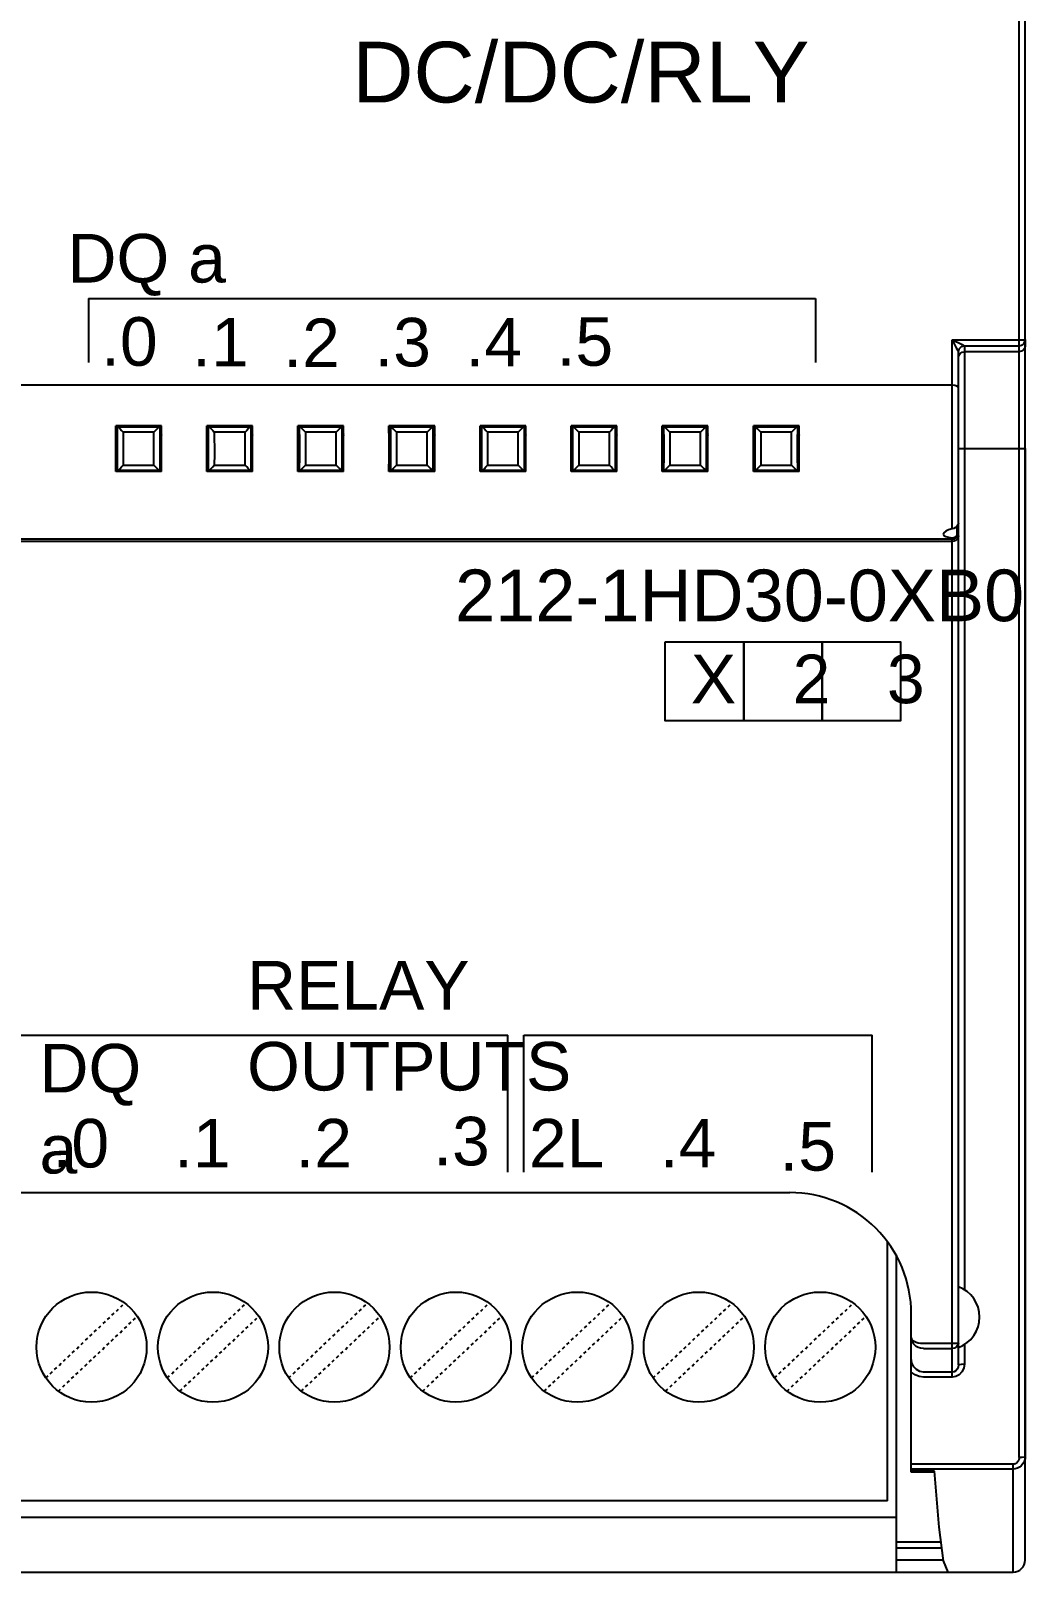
# Model space of a CAD drawing. Header units: inches. Extents: x 57 to 2760, y -193 to 2149.
# Drawn here: x 447.2 to 480, y 1772.8 to 1823.6 of the extents above; entities that cross this region are included whole.
import ezdxf

# ---------------------------------------------------------------- set-up
doc = ezdxf.new("R2010")
doc.units = ezdxf.units.IN
doc.header["$MEASUREMENT"] = 0
doc.linetypes.add('DOT', pattern=[0.2, 0.1, -0.1])
doc.styles.get("Standard").update_dxf_attribs({"font": 'arial.ttf'})

msp = doc.modelspace()

# ---------------------------------------------------------------- linework, layer by layer
at = {"color": 7, "linetype": 'Continuous'}
for p, q in [((479.97114, 1773.19462), (479.97114, 1872.39462)), ((479.77114, 1776.56641), (479.77114, 1869.02283)), ((477.57114, 1813.37762), (479.77114, 1813.37762)), ((477.57114, 1813.37762), (477.64829, 1813.33912)), ((477.57114, 1813.37762), (477.70357, 1813.11395)), ((477.57114, 1807.14898), (477.57114, 1813.37762)), ((477.64829, 1813.33912), (477.80264, 1813.26268)), ((477.70357, 1813.11395), (477.75103, 1813.02046)), ((477.75103, 1813.02046), (477.76374, 1812.9958)), ((477.80264, 1813.26268), (477.8915, 1813.21923)), ((477.8915, 1813.21923), (477.93092, 1813.20026)), ((477.96871, 1813.18286), (479.77114, 1813.18286)), ((477.97114, 1813.179), (477.97114, 1782.09265)), ((479.9602, 1813.31712), (479.97114, 1813.3821)), ((479.97114, 1813.3821), (479.97114, 1813.18168)), ((477.77114, 1807.35159), (477.77114, 1812.97977)), ((477.77114, 1807.04377), (477.77114, 1812.97977)), ((479.77114, 1812.98244), (477.97114, 1812.98244)), ((477.57114, 1811.87849), (445.12114, 1811.87849)), ((451.52449, 1810.54797), (450.01779, 1810.54797)), ((450.01779, 1810.54797), (450.06438, 1810.50138)), ((450.06438, 1810.50138), (450.10823, 1810.5006)), ((451.43405, 1810.5006), (450.10823, 1810.5006)), ((451.43405, 1810.5006), (451.4779, 1810.50138)), ((451.52449, 1810.54797), (451.4779, 1810.50138)), ((454.52449, 1810.54797), (453.01779, 1810.54797)), ((453.06438, 1810.50138), (453.01779, 1810.54797)), ((453.06438, 1810.50138), (453.10823, 1810.5006)), ((454.43405, 1810.5006), (453.10823, 1810.5006)), ((454.43405, 1810.5006), (454.4779, 1810.50138)), ((454.4779, 1810.50138), (454.52449, 1810.54797)), ((457.52449, 1810.54797), (456.01779, 1810.54797)), ((456.06438, 1810.50138), (456.01779, 1810.54797)), ((456.06438, 1810.50138), (456.10823, 1810.5006)), ((457.43405, 1810.5006), (456.10823, 1810.5006)), ((457.43405, 1810.5006), (457.4779, 1810.50138)), ((457.4779, 1810.50138), (457.52449, 1810.54797)), ((460.52449, 1810.54797), (459.01779, 1810.54797)), ((459.06438, 1810.50138), (459.01779, 1810.54797)), ((459.06438, 1810.50138), (459.10823, 1810.5006)), ((460.43405, 1810.5006), (459.10823, 1810.5006)), ((460.43405, 1810.5006), (460.4779, 1810.50138)), ((460.4779, 1810.50138), (460.52449, 1810.54797)), ((463.52449, 1810.54797), (462.01779, 1810.54797)), ((462.06438, 1810.50138), (462.01779, 1810.54797)), ((462.06438, 1810.50138), (462.10823, 1810.5006)), ((463.43405, 1810.5006), (462.10823, 1810.5006)), ((463.43405, 1810.5006), (463.4779, 1810.50138)), ((463.4779, 1810.50138), (463.52449, 1810.54797)), ((466.52449, 1810.54797), (465.01779, 1810.54797)), ((465.06438, 1810.50138), (465.01779, 1810.54797)), ((465.06438, 1810.50138), (465.10823, 1810.5006)), ((466.43405, 1810.5006), (465.10823, 1810.5006)), ((466.43405, 1810.5006), (466.4779, 1810.50138)), ((466.4779, 1810.50138), (466.52449, 1810.54797)), ((469.52449, 1810.54797), (468.01779, 1810.54797)), ((468.06438, 1810.50138), (468.01779, 1810.54797)), ((468.06438, 1810.50138), (468.10823, 1810.5006)), ((469.43405, 1810.5006), (468.10823, 1810.5006)), ((469.43405, 1810.5006), (469.4779, 1810.50138)), ((469.4779, 1810.50138), (469.52449, 1810.54797)), ((472.52449, 1810.54797), (471.01779, 1810.54797)), ((471.06438, 1810.50138), (471.01779, 1810.54797)), ((471.06438, 1810.50138), (471.10823, 1810.5006)), ((472.43405, 1810.5006), (471.10823, 1810.5006)), ((472.43405, 1810.5006), (472.4779, 1810.50138)), ((472.4779, 1810.50138), (472.52449, 1810.54797)), ((451.27715, 1810.33677), (450.26513, 1810.33677)), ((451.49709, 1810.07042), (451.49607, 1809.95021)), ((451.52378, 1810.3099), (451.50425, 1810.29457)), ((451.50425, 1810.29457), (451.52352, 1810.2227)), ((453.03803, 1810.29457), (453.01876, 1810.2227)), ((453.04568, 1810.02323), (453.04433, 1810.13353)), ((453.04646, 1809.89626), (453.04568, 1810.02323)), ((454.27715, 1810.33677), (453.26513, 1810.33677)), ((454.49709, 1810.07042), (454.49607, 1809.95021)), ((454.52378, 1810.3099), (454.50425, 1810.29457)), ((454.50425, 1810.29457), (454.52352, 1810.2227)), ((456.03803, 1810.29457), (456.01876, 1810.2227)), ((456.04568, 1810.02323), (456.04433, 1810.13353)), ((456.04646, 1809.89626), (456.04568, 1810.02323)), ((457.27715, 1810.33677), (456.26513, 1810.33677)), ((457.49709, 1810.07042), (457.49607, 1809.95021)), ((457.52378, 1810.3099), (457.50425, 1810.29457)), ((457.50425, 1810.29457), (457.52352, 1810.2227)), ((459.03803, 1810.29457), (459.01876, 1810.2227)), ((459.04568, 1810.02323), (459.04433, 1810.13353)), ((459.04646, 1809.89626), (459.04568, 1810.02323)), ((460.27715, 1810.33677), (459.26513, 1810.33677)), ((460.49709, 1810.07042), (460.49607, 1809.95021)), ((460.52378, 1810.3099), (460.50425, 1810.29457)), ((460.50425, 1810.29457), (460.52352, 1810.2227)), ((462.03803, 1810.29457), (462.01876, 1810.2227)), ((462.04568, 1810.02323), (462.04433, 1810.13353)), ((462.04646, 1809.89626), (462.04568, 1810.02323)), ((463.27715, 1810.33677), (462.26513, 1810.33677)), ((463.49709, 1810.07042), (463.49607, 1809.95021)), ((463.52378, 1810.3099), (463.50425, 1810.29457)), ((463.50425, 1810.29457), (463.52352, 1810.2227)), ((465.03803, 1810.29457), (465.01876, 1810.2227)), ((465.04568, 1810.02323), (465.04433, 1810.13353)), ((465.04646, 1809.89626), (465.04568, 1810.02323)), ((466.27715, 1810.33677), (465.26513, 1810.33677)), ((466.49709, 1810.07042), (466.49607, 1809.95021)), ((466.52378, 1810.3099), (466.50425, 1810.29457)), ((466.50425, 1810.29457), (466.52352, 1810.2227)), ((468.03803, 1810.29457), (468.01876, 1810.2227)), ((468.04568, 1810.02323), (468.04433, 1810.13353)), ((468.04646, 1809.89626), (468.04568, 1810.02323)), ((469.27715, 1810.33677), (468.26513, 1810.33677)), ((469.49709, 1810.07042), (469.49607, 1809.95021)), ((469.52378, 1810.3099), (469.50425, 1810.29457)), ((469.50425, 1810.29457), (469.52352, 1810.2227)), ((471.03803, 1810.29457), (471.01876, 1810.2227)), ((471.04568, 1810.02323), (471.04433, 1810.13353)), ((471.04646, 1809.89626), (471.04568, 1810.02323)), ((472.27715, 1810.33677), (471.26513, 1810.33677)), ((472.52378, 1810.3099), (472.50425, 1810.29457)), ((472.50425, 1810.29457), (472.52352, 1810.2227)), ((451.49607, 1809.95021), (451.49565, 1809.81894)), ((451.49565, 1809.81894), (451.49585, 1809.68611)), ((451.49585, 1809.68611), (451.49665, 1809.56094)), ((451.49665, 1809.56094), (451.498, 1809.45226)), ((453.04509, 1809.51018), (453.04616, 1809.63028)), ((453.04616, 1809.63028), (453.04662, 1809.76211)), ((453.04662, 1809.76211), (453.04646, 1809.89626)), ((454.49607, 1809.95021), (454.49565, 1809.81894)), ((454.49565, 1809.81894), (454.49585, 1809.68611)), ((454.49585, 1809.68611), (454.49665, 1809.56094)), ((454.49665, 1809.56094), (454.498, 1809.45226)), ((456.04509, 1809.51018), (456.04616, 1809.63028)), ((456.04616, 1809.63028), (456.04662, 1809.76211)), ((456.04662, 1809.76211), (456.04646, 1809.89626)), ((457.49607, 1809.95021), (457.49565, 1809.81894)), ((457.49565, 1809.81894), (457.49585, 1809.68611)), ((457.49585, 1809.68611), (457.49665, 1809.56094)), ((457.49665, 1809.56094), (457.498, 1809.45226)), ((459.04509, 1809.51018), (459.04616, 1809.63028)), ((459.04616, 1809.63028), (459.04662, 1809.76211)), ((459.04662, 1809.76211), (459.04646, 1809.89626)), ((460.49607, 1809.95021), (460.49565, 1809.81894)), ((460.49565, 1809.81894), (460.49585, 1809.68611)), ((460.49585, 1809.68611), (460.49665, 1809.56094)), ((460.49665, 1809.56094), (460.498, 1809.45226)), ((462.04509, 1809.51018), (462.04616, 1809.63028)), ((462.04616, 1809.63028), (462.04662, 1809.76211)), ((462.04662, 1809.76211), (462.04646, 1809.89626)), ((463.49607, 1809.95021), (463.49565, 1809.81894)), ((463.49565, 1809.81894), (463.49585, 1809.68611)), ((463.49585, 1809.68611), (463.49665, 1809.56094)), ((463.49665, 1809.56094), (463.498, 1809.45226)), ((465.04509, 1809.51018), (465.04616, 1809.63028)), ((465.04616, 1809.63028), (465.04662, 1809.76211)), ((465.04662, 1809.76211), (465.04646, 1809.89626)), ((466.49607, 1809.95021), (466.49565, 1809.81894)), ((466.49565, 1809.81894), (466.49585, 1809.68611)), ((466.49585, 1809.68611), (466.49665, 1809.56094)), ((466.49665, 1809.56094), (466.498, 1809.45226)), ((468.04509, 1809.51018), (468.04616, 1809.63028)), ((468.04616, 1809.63028), (468.04662, 1809.76211)), ((468.04662, 1809.76211), (468.04646, 1809.89626)), ((469.49607, 1809.95021), (469.49565, 1809.81894)), ((469.49565, 1809.81894), (469.49585, 1809.68611)), ((469.49585, 1809.68611), (469.49665, 1809.56094)), ((469.49665, 1809.56094), (469.498, 1809.45226)), ((471.04509, 1809.51018), (471.04616, 1809.63028)), ((471.04616, 1809.63028), (471.04662, 1809.76211)), ((471.04662, 1809.76211), (471.04646, 1809.89626)), ((472.49565, 1809.81894), (472.49585, 1809.68611)), ((472.49585, 1809.68611), (472.49665, 1809.56094)), ((472.49665, 1809.56094), (472.498, 1809.45226)), ((477.77114, 1809.79462), (479.97114, 1809.79462)), ((479.97114, 1809.79462), (479.97114, 1776.59967)), ((450.01779, 1809.04127), (450.06438, 1809.08786)), ((451.52449, 1809.04127), (450.01779, 1809.04127)), ((450.10822, 1809.08864), (450.06438, 1809.08786)), ((450.10822, 1809.08864), (451.43406, 1809.08864)), ((450.26513, 1809.25247), (451.27715, 1809.25247)), ((451.4779, 1809.08786), (451.43406, 1809.08864)), ((451.52449, 1809.04127), (451.4779, 1809.08786)), ((451.50425, 1809.29467), (451.52352, 1809.36654)), ((453.06438, 1809.08786), (453.01779, 1809.04127)), ((454.52449, 1809.04127), (453.01779, 1809.04127)), ((453.0185, 1809.27934), (453.03803, 1809.29467)), ((453.03803, 1809.29467), (453.01876, 1809.36654)), ((453.10822, 1809.08864), (453.06438, 1809.08786)), ((453.10822, 1809.08864), (454.43406, 1809.08864)), ((453.26513, 1809.25247), (454.27715, 1809.25247)), ((454.4779, 1809.08786), (454.43406, 1809.08864)), ((454.4779, 1809.08786), (454.52449, 1809.04127)), ((454.50425, 1809.29467), (454.52352, 1809.36654)), ((456.06438, 1809.08786), (456.01779, 1809.04127)), ((457.52449, 1809.04127), (456.01779, 1809.04127)), ((456.0185, 1809.27934), (456.03803, 1809.29467)), ((456.03803, 1809.29467), (456.01876, 1809.36654)), ((456.10822, 1809.08864), (456.06438, 1809.08786)), ((456.10822, 1809.08864), (457.43406, 1809.08864)), ((456.26513, 1809.25247), (457.27715, 1809.25247)), ((457.4779, 1809.08786), (457.43406, 1809.08864)), ((457.4779, 1809.08786), (457.52449, 1809.04127)), ((457.50425, 1809.29467), (457.52352, 1809.36654)), ((459.06438, 1809.08786), (459.01779, 1809.04127)), ((460.52449, 1809.04127), (459.01779, 1809.04127)), ((459.0185, 1809.27934), (459.03803, 1809.29467)), ((459.03803, 1809.29467), (459.01876, 1809.36654)), ((459.10822, 1809.08864), (459.06438, 1809.08786)), ((459.10822, 1809.08864), (460.43406, 1809.08864)), ((459.26513, 1809.25247), (460.27715, 1809.25247)), ((460.4779, 1809.08786), (460.43406, 1809.08864)), ((460.4779, 1809.08786), (460.52449, 1809.04127)), ((460.50425, 1809.29467), (460.52352, 1809.36654)), ((462.06438, 1809.08786), (462.01779, 1809.04127)), ((463.52449, 1809.04127), (462.01779, 1809.04127)), ((462.0185, 1809.27934), (462.03803, 1809.29467)), ((462.03803, 1809.29467), (462.01876, 1809.36654)), ((462.10822, 1809.08864), (462.06438, 1809.08786)), ((462.10822, 1809.08864), (463.43406, 1809.08864)), ((462.26513, 1809.25247), (463.27715, 1809.25247)), ((463.4779, 1809.08786), (463.43406, 1809.08864)), ((463.4779, 1809.08786), (463.52449, 1809.04127)), ((463.50425, 1809.29467), (463.52352, 1809.36654)), ((465.06438, 1809.08786), (465.01779, 1809.04127)), ((466.52449, 1809.04127), (465.01779, 1809.04127)), ((465.0185, 1809.27934), (465.03803, 1809.29467)), ((465.03803, 1809.29467), (465.01876, 1809.36654)), ((465.10822, 1809.08864), (465.06438, 1809.08786)), ((465.10822, 1809.08864), (466.43406, 1809.08864)), ((465.26513, 1809.25247), (466.27715, 1809.25247)), ((466.4779, 1809.08786), (466.43406, 1809.08864)), ((466.4779, 1809.08786), (466.52449, 1809.04127)), ((466.50425, 1809.29467), (466.52352, 1809.36654)), ((468.06438, 1809.08786), (468.01779, 1809.04127)), ((469.52449, 1809.04127), (468.01779, 1809.04127)), ((468.0185, 1809.27934), (468.03803, 1809.29467)), ((468.03803, 1809.29467), (468.01876, 1809.36654)), ((468.10822, 1809.08864), (468.06438, 1809.08786)), ((468.10822, 1809.08864), (469.43406, 1809.08864)), ((468.26513, 1809.25247), (469.27715, 1809.25247)), ((469.4779, 1809.08786), (469.43406, 1809.08864)), ((469.4779, 1809.08786), (469.52449, 1809.04127)), ((469.50425, 1809.29467), (469.52352, 1809.36654)), ((471.06438, 1809.08786), (471.01779, 1809.04127)), ((472.52449, 1809.04127), (471.01779, 1809.04127)), ((471.0185, 1809.27934), (471.03803, 1809.29467)), ((471.03803, 1809.29467), (471.01876, 1809.36654)), ((471.10822, 1809.08864), (471.06438, 1809.08786)), ((471.10822, 1809.08864), (472.43406, 1809.08864)), ((471.26513, 1809.25247), (472.27715, 1809.25247)), ((472.4779, 1809.08786), (472.43406, 1809.08864)), ((472.4779, 1809.08786), (472.52449, 1809.04127)), ((472.50425, 1809.29467), (472.52352, 1809.36654)), ((477.72114, 1807.22572), (477.72114, 1806.9179)), ((477.72114, 1806.9179), (477.75824, 1806.97653)), ((477.75592, 1806.92903), (477.77114, 1807.00527)), ((477.75824, 1806.97653), (477.77114, 1807.04377)), ((477.77114, 1779.62196), (477.77114, 1807.00527)), ((477.57114, 1806.80604), (445.12114, 1806.80604)), ((477.57114, 1806.73864), (445.12114, 1806.73864)), ((477.57114, 1779.22064), (477.57114, 1806.85877)), ((446.22114, 1785.29462), (472.22111, 1785.29462)), ((475.43114, 1775.14462), (475.43114, 1783.68123)), ((475.72114, 1783.23111), (475.72114, 1772.79462)), ((476.22114, 1776.09161), (476.22114, 1781.29462)), ((476.62114, 1780.33179), (477.57114, 1780.33179)), ((476.62114, 1780.15894), (477.57114, 1780.15894)), ((477.97114, 1780.29659), (477.97114, 1779.65211)), ((477.57114, 1779.38322), (476.62114, 1779.38322)), ((477.57114, 1779.22064), (476.62114, 1779.22064)), ((479.57114, 1776.3493), (476.22114, 1776.3493)), ((479.57112, 1776.18957), (476.22114, 1776.18957)), ((476.98956, 1776.1182), (476.22114, 1776.1182)), ((476.99314, 1776.09161), (476.22114, 1776.09161)), ((477.13647, 1774.27635), (476.98956, 1776.1182)), ((479.57114, 1772.79462), (479.57114, 1776.3493)), ((475.43114, 1775.14462), (442.52114, 1775.14462)), ((442.72114, 1774.60462), (475.72114, 1774.60462)), ((475.72114, 1773.79462), (477.20115, 1773.79462)), ((475.72114, 1773.59462), (477.22801, 1773.59462)), ((477.28172, 1773.19462), (475.72114, 1773.19462)), ((390.37114, 1772.79462), (479.57114, 1772.79462))]:
    msp.add_line(p, q, dxfattribs=at)
for p, q in [((449.12071, 1814.74008), (473.05981, 1814.74008)), ((449.12071, 1814.74008), (449.12071, 1812.62405)), ((473.05981, 1814.74008), (473.05981, 1812.62405)), ((443.46139, 1790.48261), (462.93614, 1790.48261)), ((462.93614, 1785.96903), (462.93614, 1790.48261)), ((463.46139, 1790.48261), (474.93614, 1790.48261)), ((463.46139, 1785.96903), (463.46139, 1790.48261)), ((474.93614, 1785.96903), (474.93614, 1790.48261))]:
    msp.add_line(p, q)
at = {"linetype": 'DOT'}
for p, q in [((447.71529, 1779.19139), (450.31437, 1781.65344)), ((451.71529, 1779.19139), (454.31437, 1781.65344)), ((455.71529, 1779.19139), (458.31437, 1781.65344)), ((459.71529, 1779.19139), (462.31437, 1781.65344)), ((463.71529, 1779.19139), (466.31437, 1781.65344)), ((467.71529, 1779.19139), (470.31437, 1781.65344)), ((471.71529, 1779.19139), (474.31437, 1781.65344)), ((448.12791, 1778.7558), (450.72699, 1781.21785)), ((452.12791, 1778.7558), (454.72699, 1781.21785)), ((456.12791, 1778.7558), (458.72699, 1781.21785)), ((460.12791, 1778.7558), (462.72699, 1781.21785)), ((464.12791, 1778.7558), (466.72699, 1781.21785)), ((468.12791, 1778.7558), (470.72699, 1781.21785)), ((472.12791, 1778.7558), (474.72699, 1781.21785))]:
    msp.add_line(p, q, dxfattribs=at)
at = {"color": 7, "linetype": 'Continuous'}
for points in [[(477.76993, 1812.98414), (477.79736, 1813.08299), (477.87001, 1813.15563), (477.96871, 1813.18287)], [(477.77114, 1812.97977), (477.79793, 1813.07939), (477.87114, 1813.15231), (477.97114, 1813.179)], [(477.93092, 1813.20026), (477.94531, 1813.19345), (477.95633, 1813.18832), (477.96404, 1813.18484), (477.96871, 1813.18286)], [(477.96871, 1813.18286), (477.97053, 1813.18096), (477.97114, 1813.179)], [(479.77114, 1813.37762), (479.84816, 1813.37796), (479.91388, 1813.37896), (479.95654, 1813.38042), (479.97114, 1813.3821)], [(479.77114, 1813.18286), (479.81144, 1813.18695), (479.85374, 1813.20065), (479.89543, 1813.226), (479.93266, 1813.2646), (479.9602, 1813.31712)], [(479.97114, 1813.18168), (479.95592, 1813.10544), (479.91256, 1813.0408), (479.84768, 1812.99761), (479.77114, 1812.98244)], [(477.76374, 1812.9958), (477.76759, 1812.98846), (477.76993, 1812.98414)], [(477.76993, 1812.98414), (477.77084, 1812.98194), (477.77114, 1812.97977)], [(477.77114, 1812.7832), (477.78636, 1812.85945), (477.82972, 1812.92409)], [(477.82972, 1812.92409), (477.8946, 1812.96728), (477.97114, 1812.98244)], [(477.77114, 1811.79818), (477.75724, 1811.82801), (477.71595, 1811.85394), (477.65108, 1811.87193), (477.57114, 1811.87849)], [(450.01779, 1809.04127), (450.01928, 1809.5409), (450.01928, 1810.04798), (450.01779, 1810.54797)], [(450.06438, 1810.50138), (450.06579, 1810.03173), (450.06579, 1809.55779), (450.06438, 1809.08786)], [(450.10823, 1810.5006), (450.15878, 1810.44626), (450.21113, 1810.39166), (450.26513, 1810.33677)], [(451.43405, 1810.5006), (451.3835, 1810.44626), (451.33115, 1810.39166), (451.27715, 1810.33677)], [(451.4779, 1809.08786), (451.47649, 1809.55779), (451.47649, 1810.03173), (451.4779, 1810.50138)], [(451.52449, 1809.04127), (451.523, 1809.5409), (451.523, 1810.04798), (451.52449, 1810.54797)], [(453.01779, 1809.04127), (453.01928, 1809.5409), (453.01928, 1810.04798), (453.01779, 1810.54797)], [(453.06438, 1810.50138), (453.06579, 1810.03173), (453.06579, 1809.55779), (453.06438, 1809.08786)], [(453.10823, 1810.5006), (453.15878, 1810.44626), (453.21112, 1810.39167), (453.26513, 1810.33677)], [(454.43405, 1810.5006), (454.3835, 1810.44626), (454.33116, 1810.39167), (454.27715, 1810.33677)], [(454.4779, 1809.08786), (454.47649, 1809.55779), (454.47649, 1810.03173), (454.4779, 1810.50138)], [(454.52449, 1809.04127), (454.523, 1809.5409), (454.523, 1810.04798), (454.52449, 1810.54797)], [(456.01779, 1809.04127), (456.01928, 1809.5409), (456.01928, 1810.04798), (456.01779, 1810.54797)], [(456.06438, 1810.50138), (456.06579, 1810.03173), (456.06579, 1809.55779), (456.06438, 1809.08786)], [(456.10823, 1810.5006), (456.15877, 1810.44627), (456.21112, 1810.39167), (456.26513, 1810.33677)], [(457.43405, 1810.5006), (457.38351, 1810.44627), (457.33116, 1810.39167), (457.27715, 1810.33677)], [(457.4779, 1809.08786), (457.47649, 1809.55779), (457.47649, 1810.03173), (457.4779, 1810.50138)], [(457.52449, 1809.04127), (457.523, 1809.5409), (457.523, 1810.04798), (457.52449, 1810.54797)], [(459.01779, 1809.04127), (459.01928, 1809.5409), (459.01928, 1810.04798), (459.01779, 1810.54797)], [(459.06438, 1810.50138), (459.06579, 1810.03173), (459.06579, 1809.55779), (459.06438, 1809.08786)], [(459.10823, 1810.5006), (459.15876, 1810.44628), (459.21111, 1810.39168), (459.26513, 1810.33677)], [(460.43405, 1810.5006), (460.38352, 1810.44628), (460.33117, 1810.39168), (460.27715, 1810.33677)], [(460.4779, 1809.08786), (460.47649, 1809.55779), (460.47649, 1810.03173), (460.4779, 1810.50138)], [(460.52449, 1809.04127), (460.523, 1809.5409), (460.523, 1810.04798), (460.52449, 1810.54797)], [(462.01779, 1809.04127), (462.01928, 1809.5409), (462.01928, 1810.04798), (462.01779, 1810.54797)], [(462.06438, 1810.50138), (462.06579, 1810.03173), (462.06579, 1809.55779), (462.06438, 1809.08786)], [(462.10823, 1810.5006), (462.15875, 1810.44629), (462.2111, 1810.39169), (462.26513, 1810.33677)], [(463.43405, 1810.5006), (463.38353, 1810.44629), (463.33118, 1810.39169), (463.27715, 1810.33677)], [(463.4779, 1809.08786), (463.47649, 1809.55779), (463.47649, 1810.03173), (463.4779, 1810.50138)], [(463.52449, 1809.04127), (463.523, 1809.5409), (463.523, 1810.04798), (463.52449, 1810.54797)], [(465.01779, 1809.04127), (465.01928, 1809.5409), (465.01928, 1810.04798), (465.01779, 1810.54797)], [(465.06438, 1810.50138), (465.06579, 1810.03173), (465.06579, 1809.55779), (465.06438, 1809.08786)], [(465.10823, 1810.5006), (465.15874, 1810.4463), (465.21108, 1810.3917), (465.26513, 1810.33677)], [(466.43405, 1810.5006), (466.38354, 1810.4463), (466.33119, 1810.3917), (466.27715, 1810.33677)], [(466.4779, 1809.08786), (466.47649, 1809.55779), (466.47649, 1810.03173), (466.4779, 1810.50138)], [(466.52449, 1809.04127), (466.523, 1809.5409), (466.523, 1810.04798), (466.52449, 1810.54797)], [(468.01779, 1809.04127), (468.01928, 1809.5409), (468.01928, 1810.04798), (468.01779, 1810.54797)], [(468.06438, 1810.50138), (468.06579, 1810.03173), (468.06579, 1809.55779), (468.06438, 1809.08786)], [(468.10823, 1810.5006), (468.15873, 1810.44631), (468.21107, 1810.39172), (468.26513, 1810.33677)], [(469.43405, 1810.5006), (469.38355, 1810.44631), (469.33121, 1810.39172), (469.27715, 1810.33677)], [(469.4779, 1809.08786), (469.47649, 1809.55779), (469.47649, 1810.03173), (469.4779, 1810.50138)], [(469.52449, 1809.04127), (469.523, 1809.5409), (469.523, 1810.04798), (469.52449, 1810.54797)], [(471.01779, 1809.04127), (471.01928, 1809.5409), (471.01928, 1810.04798), (471.01779, 1810.54797)], [(471.06438, 1810.50138), (471.06579, 1810.03173), (471.06579, 1809.55779), (471.06438, 1809.08786)], [(471.10823, 1810.5006), (471.15872, 1810.44632), (471.21106, 1810.39173), (471.26513, 1810.33677)], [(472.43405, 1810.5006), (472.38356, 1810.44632), (472.33122, 1810.39173), (472.27715, 1810.33677)], [(472.4779, 1809.08786), (472.47649, 1809.55779), (472.47649, 1810.03173), (472.4779, 1810.50138)], [(472.52449, 1809.04127), (472.523, 1809.5409), (472.523, 1810.04798), (472.52449, 1810.54797)], [(450.26519, 1810.33677), (450.2658, 1809.61338), (450.26519, 1809.25247)], [(451.27709, 1809.25247), (451.27648, 1809.97584), (451.27709, 1810.33677)], [(451.50425, 1810.29457), (451.50288, 1810.28729), (451.50165, 1810.26986), (451.50054, 1810.24409), (451.49953, 1810.2107), (451.49861, 1810.17033), (451.49709, 1810.07042)], [(453.04433, 1810.13353), (453.04348, 1810.17976), (453.04253, 1810.21901), (453.04149, 1810.2507), (453.04038, 1810.27423), (453.03922, 1810.289), (453.03803, 1810.29457)], [(453.26519, 1810.33677), (453.2658, 1809.61338), (453.26519, 1809.25247)], [(454.27709, 1809.25247), (454.27648, 1809.97584), (454.27709, 1810.33677)], [(454.50425, 1810.29457), (454.50288, 1810.28729), (454.50165, 1810.26986), (454.50054, 1810.24409), (454.49953, 1810.2107), (454.49861, 1810.17033), (454.49709, 1810.07042)], [(456.04433, 1810.13353), (456.04348, 1810.17976), (456.04253, 1810.21901), (456.04149, 1810.2507), (456.04038, 1810.27423), (456.03922, 1810.289), (456.03803, 1810.29457)], [(456.26519, 1810.33677), (456.2658, 1809.61338), (456.26519, 1809.25247)], [(457.27709, 1809.25247), (457.27648, 1809.97584), (457.27709, 1810.33677)], [(457.50425, 1810.29457), (457.50288, 1810.28729), (457.50165, 1810.26986), (457.50054, 1810.24409), (457.49953, 1810.2107), (457.49861, 1810.17033), (457.49709, 1810.07042)], [(459.04433, 1810.13353), (459.04348, 1810.17976), (459.04253, 1810.21901), (459.04149, 1810.2507), (459.04038, 1810.27423), (459.03922, 1810.289), (459.03803, 1810.29457)], [(459.26519, 1810.33677), (459.2658, 1809.61338), (459.26519, 1809.25247)], [(460.27709, 1809.25247), (460.27648, 1809.97584), (460.27709, 1810.33677)], [(460.50425, 1810.29457), (460.50288, 1810.28729), (460.50165, 1810.26986), (460.50054, 1810.24409), (460.49953, 1810.2107), (460.49861, 1810.17033), (460.49709, 1810.07042)], [(462.04433, 1810.13353), (462.04348, 1810.17976), (462.04253, 1810.21901), (462.04149, 1810.2507), (462.04038, 1810.27423), (462.03922, 1810.289), (462.03803, 1810.29457)], [(462.26519, 1810.33677), (462.2658, 1809.61338), (462.26519, 1809.25247)], [(463.27709, 1809.25247), (463.27648, 1809.97584), (463.27709, 1810.33677)], [(463.50425, 1810.29457), (463.50288, 1810.28729), (463.50165, 1810.26986), (463.50054, 1810.24409), (463.49953, 1810.2107), (463.49861, 1810.17033), (463.49709, 1810.07042)], [(465.04433, 1810.13353), (465.04348, 1810.17976), (465.04253, 1810.21901), (465.04149, 1810.2507), (465.04038, 1810.27423), (465.03922, 1810.289), (465.03803, 1810.29457)], [(465.26519, 1810.33677), (465.2658, 1809.61338), (465.26519, 1809.25247)], [(466.27709, 1809.25247), (466.27648, 1809.97584), (466.27709, 1810.33677)], [(466.50425, 1810.29457), (466.50288, 1810.28729), (466.50165, 1810.26986), (466.50054, 1810.24409), (466.49953, 1810.2107), (466.49861, 1810.17033), (466.49709, 1810.07042)], [(468.04433, 1810.13353), (468.04348, 1810.17976), (468.04253, 1810.21901), (468.04149, 1810.2507), (468.04038, 1810.27423), (468.03922, 1810.289), (468.03803, 1810.29457)], [(468.26519, 1810.33677), (468.2658, 1809.61338), (468.26519, 1809.25247)], [(469.27709, 1809.25247), (469.27648, 1809.97584), (469.27709, 1810.33677)], [(469.50425, 1810.29457), (469.50288, 1810.28729), (469.50165, 1810.26986), (469.50054, 1810.24409), (469.49953, 1810.2107), (469.49861, 1810.17033), (469.49709, 1810.07042)], [(471.04433, 1810.13353), (471.04348, 1810.17976), (471.04253, 1810.21901), (471.04149, 1810.2507), (471.04038, 1810.27423), (471.03922, 1810.289), (471.03803, 1810.29457)], [(471.26519, 1810.33677), (471.2658, 1809.61338), (471.26519, 1809.25247)], [(472.27709, 1809.25247), (472.27648, 1809.97584), (472.27709, 1810.33677)], [(472.49651, 1810.0123), (472.49607, 1809.95021), (472.49565, 1809.81894)], [(472.50425, 1810.29457), (472.50288, 1810.28729), (472.50165, 1810.26986), (472.50054, 1810.24409), (472.49953, 1810.2107), (472.49861, 1810.17033), (472.49779, 1810.12341), (472.49651, 1810.0123)], [(453.03803, 1809.29467), (453.03927, 1809.30068), (453.04044, 1809.31595), (453.04154, 1809.3397), (453.04256, 1809.37142), (453.04351, 1809.41083), (453.04509, 1809.51018)], [(456.03803, 1809.29467), (456.03927, 1809.30068), (456.04044, 1809.31595), (456.04154, 1809.3397), (456.04256, 1809.37142), (456.04351, 1809.41083), (456.04509, 1809.51018)], [(459.03803, 1809.29467), (459.03927, 1809.30068), (459.04044, 1809.31595), (459.04154, 1809.3397), (459.04256, 1809.37142), (459.04351, 1809.41083), (459.04509, 1809.51018)], [(462.03803, 1809.29467), (462.03927, 1809.30068), (462.04044, 1809.31595), (462.04154, 1809.3397), (462.04256, 1809.37142), (462.04351, 1809.41083), (462.04509, 1809.51018)], [(465.03803, 1809.29467), (465.03927, 1809.30068), (465.04044, 1809.31595), (465.04154, 1809.3397), (465.04256, 1809.37142), (465.04351, 1809.41083), (465.04509, 1809.51018)], [(468.03803, 1809.29467), (468.03927, 1809.30068), (468.04044, 1809.31595), (468.04154, 1809.3397), (468.04256, 1809.37142), (468.04351, 1809.41083), (468.04509, 1809.51018)], [(471.03803, 1809.29467), (471.03927, 1809.30068), (471.04044, 1809.31595), (471.04154, 1809.3397), (471.04256, 1809.37142), (471.04351, 1809.41083), (471.04509, 1809.51018)], [(450.10822, 1809.08864), (450.15878, 1809.14298), (450.21113, 1809.19758), (450.26513, 1809.25247)], [(451.43406, 1809.08864), (451.3835, 1809.14298), (451.33115, 1809.19758), (451.27715, 1809.25247)], [(451.498, 1809.45226), (451.49886, 1809.40669), (451.49981, 1809.36816), (451.50084, 1809.33727), (451.50193, 1809.31446), (451.50307, 1809.30013), (451.50425, 1809.29467)], [(453.10822, 1809.08864), (453.15878, 1809.14298), (453.21112, 1809.19757), (453.26513, 1809.25247)], [(454.43406, 1809.08864), (454.3835, 1809.14298), (454.33115, 1809.19757), (454.27715, 1809.25247)], [(454.498, 1809.45226), (454.49886, 1809.40669), (454.49981, 1809.36816), (454.50084, 1809.33727), (454.50193, 1809.31446), (454.50307, 1809.30013), (454.50425, 1809.29467)], [(456.10822, 1809.08864), (456.15877, 1809.14297), (456.21112, 1809.19757), (456.26513, 1809.25247)], [(457.43406, 1809.08864), (457.38351, 1809.14297), (457.33116, 1809.19757), (457.27715, 1809.25247)], [(457.498, 1809.45226), (457.49886, 1809.40669), (457.49981, 1809.36816), (457.50084, 1809.33727), (457.50193, 1809.31446), (457.50307, 1809.30013), (457.50425, 1809.29467)], [(459.10822, 1809.08864), (459.15876, 1809.14296), (459.21111, 1809.19756), (459.26513, 1809.25247)], [(460.43406, 1809.08864), (460.38352, 1809.14296), (460.33117, 1809.19756), (460.27715, 1809.25247)], [(460.498, 1809.45226), (460.49886, 1809.40669), (460.49981, 1809.36816), (460.50084, 1809.33727), (460.50193, 1809.31446), (460.50307, 1809.30013), (460.50425, 1809.29467)], [(462.10822, 1809.08864), (462.15875, 1809.14295), (462.2111, 1809.19755), (462.26513, 1809.25247)], [(463.43406, 1809.08864), (463.38353, 1809.14295), (463.33118, 1809.19755), (463.27715, 1809.25247)], [(463.498, 1809.45226), (463.49886, 1809.40669), (463.49981, 1809.36816), (463.50084, 1809.33727), (463.50193, 1809.31446), (463.50307, 1809.30013), (463.50425, 1809.29467)], [(465.10822, 1809.08864), (465.15874, 1809.14294), (465.21109, 1809.19753), (465.26513, 1809.25247)], [(466.43406, 1809.08864), (466.38354, 1809.14294), (466.33119, 1809.19753), (466.27715, 1809.25247)], [(466.498, 1809.45226), (466.49886, 1809.40669), (466.49981, 1809.36816), (466.50084, 1809.33727), (466.50193, 1809.31446), (466.50307, 1809.30013), (466.50425, 1809.29467)], [(468.10822, 1809.08864), (468.15873, 1809.14293), (468.21107, 1809.19752), (468.26513, 1809.25247)], [(469.43406, 1809.08864), (469.38355, 1809.14293), (469.3312, 1809.19752), (469.27715, 1809.25247)], [(469.498, 1809.45226), (469.49886, 1809.40669), (469.49981, 1809.36816), (469.50084, 1809.33727), (469.50193, 1809.31446), (469.50307, 1809.30013), (469.50425, 1809.29467)], [(471.10822, 1809.08864), (471.15871, 1809.14291), (471.21106, 1809.19751), (471.26513, 1809.25247)], [(472.43406, 1809.08864), (472.38356, 1809.14291), (472.33122, 1809.19751), (472.27715, 1809.25247)], [(472.498, 1809.45226), (472.49886, 1809.40669), (472.49981, 1809.36816), (472.50084, 1809.33727), (472.50193, 1809.31446), (472.50307, 1809.30013), (472.50425, 1809.29467)], [(477.57114, 1807.14898), (477.44942, 1807.11845), (477.3533, 1807.07474), (477.29209, 1807.02485), (477.27114, 1806.97554)], [(477.27114, 1806.97554), (477.29209, 1806.93201), (477.3533, 1806.89743), (477.44942, 1806.87308), (477.57114, 1806.85877)], [(477.72114, 1807.22572), (477.67867, 1807.19019), (477.62642, 1807.16388), (477.57114, 1807.14898)], [(477.57114, 1806.80604), (477.64768, 1806.8212), (477.71256, 1806.86439), (477.75592, 1806.92903)], [(477.77114, 1807.35159), (477.75824, 1807.28435), (477.72114, 1807.22572)], [(477.77114, 1806.92251), (477.76043, 1806.86314), (477.73091, 1806.81191), (477.68713, 1806.77272), (477.63244, 1806.74749), (477.57114, 1806.73864)], [(477.57114, 1806.85877), (477.62641, 1806.86296), (477.67867, 1806.88374), (477.72114, 1806.9179)], [(476.6212, 1780.15894), (476.52548, 1780.16912), (476.44547, 1780.19457), (476.38128, 1780.22899), (476.33139, 1780.26786), (476.29356, 1780.30837), (476.26555, 1780.34903), (476.24552, 1780.38906), (476.23202, 1780.42838), (476.22404, 1780.4675), (476.22114, 1780.50967)], [(476.22114, 1780.50965), (476.22404, 1780.48826), (476.23203, 1780.46842), (476.24553, 1780.44849), (476.26557, 1780.42818), (476.2936, 1780.40756), (476.33145, 1780.38701), (476.38136, 1780.36729), (476.44559, 1780.34983), (476.52564, 1780.33692), (476.62141, 1780.33177)], [(477.57114, 1780.33179), (477.64792, 1780.33334), (477.71319, 1780.33781), (477.75627, 1780.34443), (477.77114, 1780.35213)], [(477.77114, 1780.35213), (477.75592, 1780.2782), (477.71256, 1780.21552), (477.64768, 1780.17365), (477.57114, 1780.15894)], [(476.62114, 1779.38322), (476.50367, 1779.40328), (476.39466, 1779.46314), (476.30398, 1779.56086), (476.24285, 1779.69013), (476.22114, 1779.83779)], [(477.97114, 1779.65211), (477.94944, 1779.51196), (477.88842, 1779.38939), (477.79777, 1779.29662), (477.68904, 1779.23986), (477.57114, 1779.22064)], [(477.77114, 1779.62196), (477.76031, 1779.54447), (477.72978, 1779.4766), (477.6844, 1779.42521), (477.62999, 1779.3938), (477.57114, 1779.38322)], [(477.77114, 1779.62194), (477.79794, 1779.63702), (477.87114, 1779.64807), (477.97114, 1779.65211)], [(476.62114, 1779.22064), (476.47858, 1779.23918), (476.34304, 1779.29441), (476.22114, 1779.38548)], [(479.97114, 1776.59967), (479.96667, 1776.53853), (479.952, 1776.47434), (479.92589, 1776.4102), (479.88807, 1776.34948), (479.83931, 1776.29539), (479.78108, 1776.2506), (479.71528, 1776.21712), (479.64437, 1776.1965), (479.57112, 1776.18957)], [(479.77114, 1776.56641), (479.76891, 1776.53405), (479.76157, 1776.50006), (479.74852, 1776.46611), (479.72961, 1776.43396), (479.70523, 1776.40532), (479.67611, 1776.38161), (479.64321, 1776.36388), (479.60774, 1776.35297), (479.57114, 1776.3493)], [(479.97114, 1776.59967), (479.94434, 1776.58304), (479.87114, 1776.57086), (479.77114, 1776.56641)], [(477.43584, 1772.79462), (477.28559, 1773.16574), (477.13647, 1774.27635)]]:
    msp.add_lwpolyline(points, dxfattribs=at)
for points in [[(468.11815, 1803.4308), (470.70158, 1803.4308), (470.70158, 1800.82564), (468.11815, 1800.82564)], [(470.70158, 1803.4308), (473.28501, 1803.4308), (473.28501, 1800.82564), (470.70158, 1800.82564)], [(473.28501, 1803.4308), (475.86844, 1803.4308), (475.86844, 1800.82564), (473.28501, 1800.82564)]]:
    msp.add_lwpolyline(points, close=True)
for centre in [(449.22114, 1780.20462), (453.22114, 1780.20462), (457.22114, 1780.20462), (461.22114, 1780.20462), (465.22114, 1780.20462), (469.22114, 1780.20462), (473.22114, 1780.20462)]:
    msp.add_circle(centre, 1.815, dxfattribs=at)
for centre, radius, start, end in [((472.22114, 1781.29462), 4, 359.999896, 90.000384), ((477.40685, 1781.19462), 1.06429, 290.01596, 69.98404), ((479.57114, 1773.19462), 0.4, 270, 0), ((479.57114, 1773.19462), 0.4, 270, 0)]:
    msp.add_arc(centre, radius, start, end, dxfattribs=at)

# ---------------------------------------------------------------- texts
for s, insert, char_height, width, attachment_point in [('DC/DC/RLY', (472.86364, 1823.19093), 2, 16.32, 3), ('DQ a', (451.03638, 1814.8228), 1.6, 10.5339905, 8), ('.0', (450.46737, 1812.49906), 1.6, 6.9302573, 8), ('.1', (453.46737, 1812.49906), 1.6, 6.9302573, 8), ('.2', (456.46737, 1812.47648), 1.6, 6.9302573, 8), ('.3', (459.46731, 1812.47648), 1.6, 6.9302573, 8), ('.4', (462.46737, 1812.49906), 1.6, 6.9302573, 8), ('.5', (465.46731, 1812.49906), 1.6, 6.9302573, 8), ('{\\fArial|b0|i0|c0|p32;212-1HD30-0XB0}', (461.1937, 1805.81042), 1.7, 24.8996336, 1), ('X   2   3', (468.95918, 1803.00949), 1.6, 12.5784889, 1), ('RELAY OUTPUTS', (454.34286, 1792.92265), 1.6, 15.0247619, 1), ('DQ a', (447.50627, 1790.19089), 1.6, 4.3914203, 1), ('.0', (448.86858, 1787.721), 1.6, 5.3067617, 2), ('.1', (452.86858, 1787.721), 1.6, 5.3067617, 2), ('.2', (456.86858, 1787.721), 1.6, 5.3067617, 2), ('.3', (460.47505, 1787.79058), 1.6, 3.5662222, 1), ('2L', (464.86858, 1787.721), 1.6, 5.3067617, 2), ('.4', (468.86858, 1787.721), 1.6, 5.3067617, 2), ('.5', (472.80938, 1787.61743), 1.6, 5.3067617, 2)]:
    msp.add_mtext(s, dxfattribs=dict(insert=insert, char_height=char_height, width=width, attachment_point=attachment_point))

doc.saveas('drawing.dxf')
